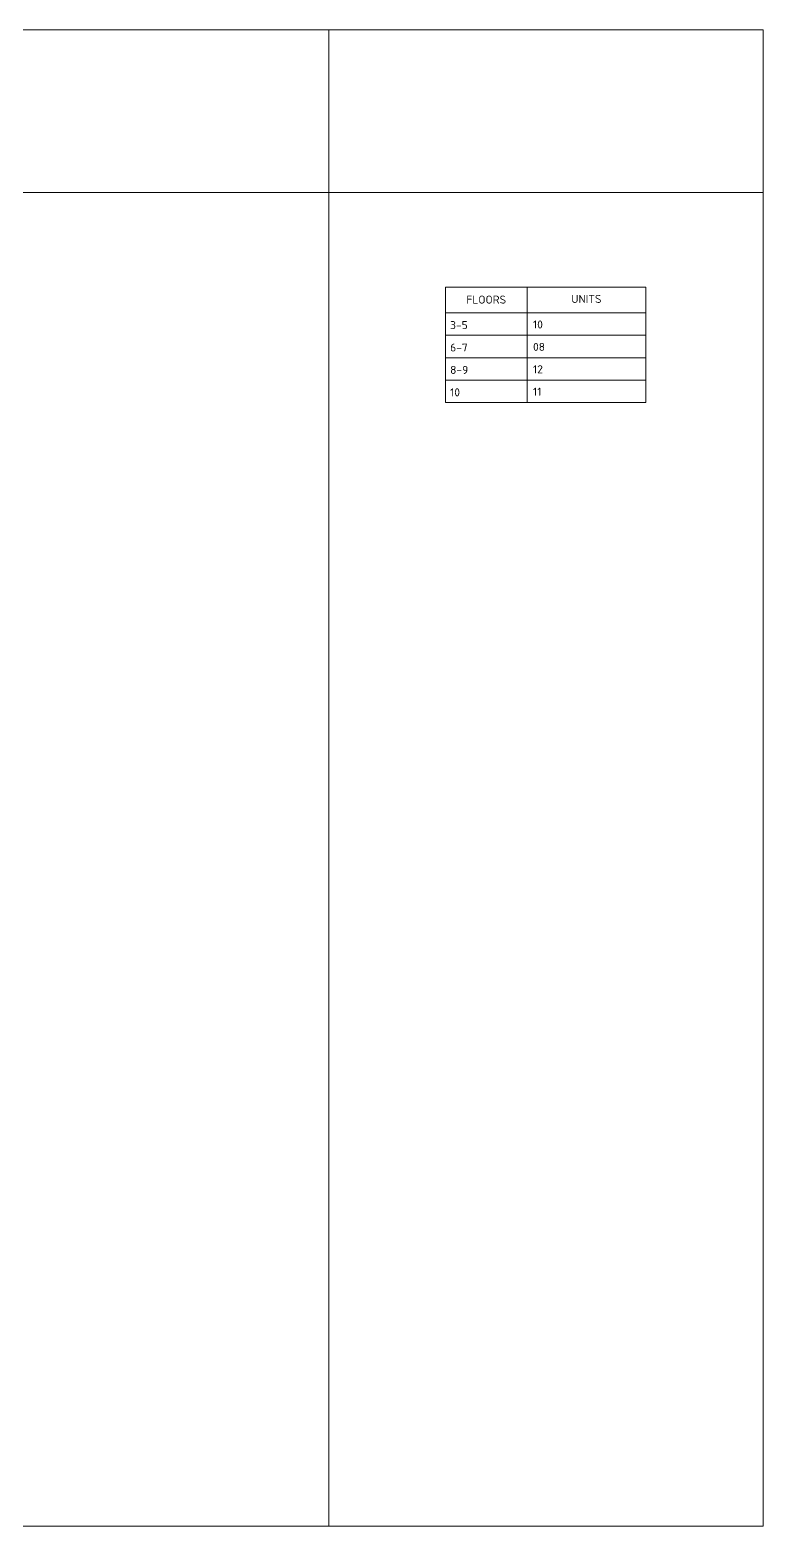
# Model space of a CAD drawing. Header units: millimetres. Extents: x 317748 to 451058, y -7309 to 88509.
# Drawn here: x 345336 to 351148, y 7428 to 19297 of the extents above; entities that cross this region are included whole.
import ezdxf

# ---------------------------------------------------------------- set-up
doc = ezdxf.new("R2010")
doc.units = ezdxf.units.MM
doc.header["$LTSCALE"] = 2
doc.header["$MEASUREMENT"] = 0
for name, color, linetype, lineweight in [('4', 6, 'Continuous', 18), ('Line_Thin', 8, 'Continuous', 18), ('Text', 4, 'Continuous', 20)]:
    doc.layers.add(name, color=color, linetype=linetype, lineweight=lineweight)
doc.styles.add('style1', font='simplex.shx')

msp = doc.modelspace()

# ---------------------------------------------------------------- linework, layer by layer
at = {"layer": '4'}
for points in [[(347705.5, 18007.6), (336749.9, 18007.6), (336749.9, 19296.6), (347705.5, 19296.6)], [(347705.5, 19296.6), (351148.2, 19296.6), (351148.2, 18007.6), (347705.5, 18007.6)], [(336749.9, 18007.6), (347705.5, 18007.6), (347705.5, 7428.1), (336749.9, 7428.1)], [(347705.5, 18007.6), (351148.2, 18007.6), (351148.2, 7428.1), (347705.5, 7428.1)]]:
    msp.add_lwpolyline(points, close=True, dxfattribs=at)
at = {"layer": 'Line_Thin', "color": 18, "lineweight": 18, "true_color": 0x000000}
for points in [[(348629.8, 17255.4), (349277.8, 17255.4), (349277.8, 17052.2), (348629.8, 17052.2)], [(349277.8, 17255.4), (350217.5, 17255.4), (350217.5, 17052.2), (349277.8, 17052.2)]]:
    msp.add_lwpolyline(points, close=True, dxfattribs=at)
at = {"layer": 'Line_Thin', "lineweight": 13}
for points in [[(348629.8, 17255.4), (349277.8, 17255.4), (349277.8, 17052.2), (348629.8, 17052.2)], [(349277.8, 17255.4), (350217.5, 17255.4), (350217.5, 17052.2), (349277.8, 17052.2)], [(348629.8, 17052.2), (349277.8, 17052.2), (349277.8, 16874.4), (348629.8, 16874.4)], [(349277.8, 17052.2), (350217.5, 17052.2), (350217.5, 16874.4), (349277.8, 16874.4)], [(348629.8, 16874.4), (349277.8, 16874.4), (349277.8, 16696.6), (348629.8, 16696.6)], [(349277.8, 16874.4), (350217.5, 16874.4), (350217.5, 16696.6), (349277.8, 16696.6)], [(348629.8, 16696.6), (349277.8, 16696.6), (349277.8, 16518.8), (348629.8, 16518.8)], [(349277.8, 16696.6), (350217.5, 16696.6), (350217.5, 16518.8), (349277.8, 16518.8)], [(348629.8, 16518.8), (349277.8, 16518.8), (349277.8, 16341), (348629.8, 16341)], [(349277.8, 16518.8), (350217.5, 16518.8), (350217.5, 16341), (349277.8, 16341)]]:
    msp.add_lwpolyline(points, close=True, dxfattribs=at)

# ---------------------------------------------------------------- texts
at = {"layer": 'Text', "color": 0, "char_height": 63.5, "attachment_point": 1, "style": 'style1'}
for s, width, insert in [('\\pxqc;FLOORS', 648.035, (348629.8, 17188.9)), ('\\pxqc;UNITS', 939.728, (349277.8, 17194.5)), ('3-5', 648.035, (348667.2, 16986.9)), ('\\pxql;10', 648.035, (349324.4, 16991.9)), ('6-7', 648.035, (348667.2, 16809.1)), ('\\pxql;08', 648.035, (349324.4, 16814.1)), ('8-9', 648.035, (348667.2, 16631.3)), ('\\pxql;12', 648.035, (349324.4, 16636.3)), ('10', 648.035, (348667.2, 16453.5)), ('\\pxql;11', 648.035, (349324.4, 16458.5))]:
    msp.add_mtext_dynamic_manual_height_columns(s, width=width, gutter_width=25.4, heights=[0], dxfattribs=dict(at, insert=insert))

doc.saveas('drawing.dxf')
